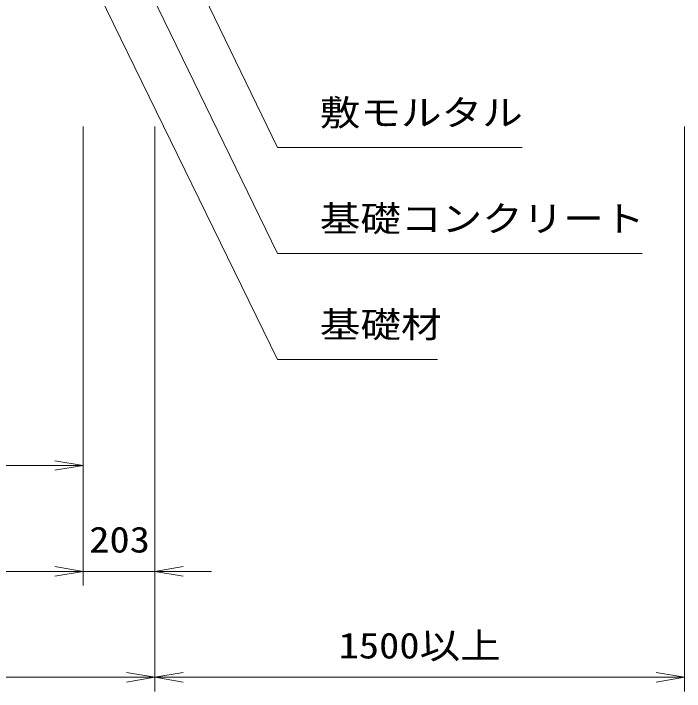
# Model space of a CAD drawing. Units: millimetres at full size; details may follow other scales. Extents: x 37600 to 71200, y -83280 to -59520.
# Drawn here: x 65230 to 67130, y -70216 to -68297 of the extents above; entities that cross this region are included whole.
import ezdxf
from ezdxf.enums import TextEntityAlignment as Align

# ---------------------------------------------------------------- set-up
doc = ezdxf.new("R2010")
doc.units = ezdxf.units.MM
doc.header["$LTSCALE"] = 80.0044
doc.layers.add('寸法', color=6, linetype='Continuous', lineweight=13)
doc.styles.add('ＭＳ ゴシック', font='')
doc.styles.get('ＭＳ ゴシック').set_extended_font_data('MS Gothic')

# ---------------------------------------------------------------- blocks, each defined once
blk = doc.blocks.new('open_arrow')
at = {"color": 0, "linetype": 'Continuous', "lineweight": -2}
blk.add_lwpolyline([(7.5, 1.25), (0, 0), (7.5, -1.25)], dxfattribs=at)

msp = doc.modelspace()

# ---------------------------------------------------------------- linework, layer by layer
at = {"layer": '寸法'}
for p, q in [((65427, -68616), (65427, -69916)), ((65427, -68616), (65427, -69616)), ((65427, -68616), (65427, -69916)), ((65630, -68616), (65630, -70216)), ((65630, -68616), (65630, -69916)), ((65630, -68616), (65630, -70216)), ((67130, -68616), (67130, -70216)), ((64625, -69576), (65427, -69576)), ((65427, -69876), (54553, -69876)), ((65267, -69876), (65790, -69876)), ((65630, -70176), (54350, -70176)), ((65630, -70176), (67130, -70176))]:
    msp.add_line(p, q, dxfattribs=at)
for points in [[(65527, -67746), (65561.84, -67818.01), (65977, -68676), (66670.33, -68676)], [(65452, -67896), (65486.98, -67967.95), (65977, -68976), (67010.33, -68976)], [(65377, -68046), (65412.07, -68117.9), (65977, -69276), (66430.33, -69276)]]:
    msp.add_lwpolyline(points, dxfattribs=at)

# ---------------------------------------------------------------- block references
at = {"layer": '寸法', "xscale": 10.7, "yscale": 10.7, "rotation": 180}
for p in [(65427, -69576), (65427, -69876), (65427, -69876), (65630, -70176), (67130, -70176)]:
    msp.add_blockref('open_arrow', p, dxfattribs=at)
at = {"layer": '寸法', "xscale": 10.7, "yscale": 10.7}
for p in [(65630, -69876), (65630, -70176)]:
    msp.add_blockref('open_arrow', p, dxfattribs=at)

# ---------------------------------------------------------------- texts
at = {"layer": '寸法', "style": 'ＭＳ ゴシック', "width": 1.15}
for s, p in [('敷モルタル', (66097, -68636)), ('基礎コンクリート', (66097, -68936)), ('基礎材', (66097, -69236))]:
    msp.add_text(s, height=73.31, dxfattribs=at).set_placement(p, align=Align.BOTTOM_LEFT)
for s, p in [('203', (65530, -69786)), ('1500以上', (66380, -70086))]:
    msp.add_text(s, height=73.31, dxfattribs=at).set_placement(p, align=Align.MIDDLE_CENTER)

doc.saveas('drawing.dxf')
